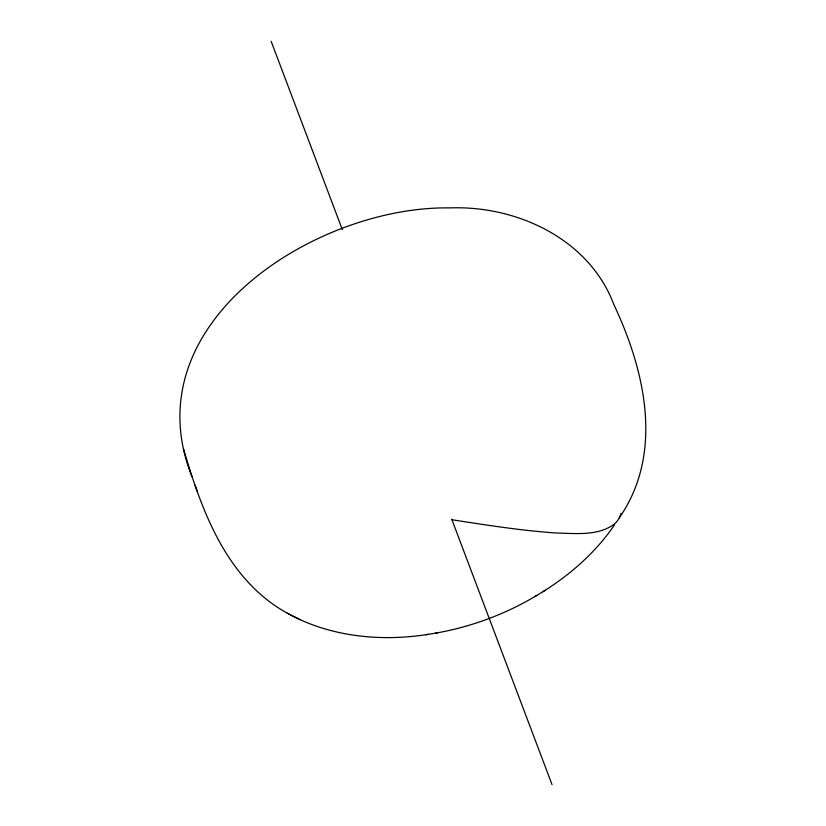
<?xml version="1.0" encoding="UTF-8"?>
<svg xmlns="http://www.w3.org/2000/svg" width="826" height="826" viewBox="0 0 826 826"><rect width="100%" height="100%" fill="white"/><g stroke="black" fill="none" stroke-linecap="round" stroke-linejoin="round"><path stroke-width="1.24" d="M621.09 513.328L619.345 517.778A64.955 37.273 32.8 0 1 613.739 524.582C597.353 536.053 575.856 533.441 556.972 533.038C521.733 530.726 486.824 525.088 451.946 519.76M619.345 517.778C664.207 452.916 644.93 370.44 613.78 304.371C589.01 238.89 516.766 205.354 449.85 207.904C316.224 205.695 130.56 323.214 192.035 476.901M614.575 524.809C595.969 552.016 570.828 574.287 542.961 591.674M435.498 633.17C471.181 626.924 505.739 614.1 536.797 595.432M535 596.548L545.077 590.363M183.589 449.055C201.059 508.899 224.94 574.597 280.582 609.268C324.37 636.299 378.38 642.36 428.508 634.306M425.937 634.729L437.687 632.799M287.283 613.171L293.127 616.165M294.345 616.764L300.024 619.665M271.155 41.3L342.294 229.566M451.739 519.203L552.057 784.7M195.07 485.213L197.559 492.017"/></g></svg>
